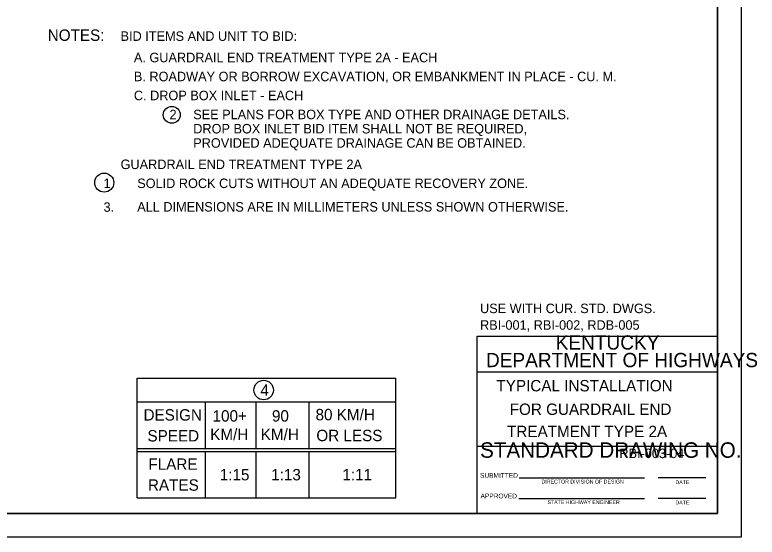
# Model space of a CAD drawing. Extents: x 918 to 1082, y 999 to 1322.
# Drawn here: x 1020.7 to 1036.33, y 1200 to 1211 of the extents above; entities that cross this region are included whole.
import ezdxf

# ---------------------------------------------------------------- set-up
doc = ezdxf.new("R2010")
doc.units = 0
for name, color, linetype in [('1', 7, 'Continuous'), ('10', 7, 'Continuous'), ('11', 7, 'Continuous')]:
    doc.layers.add(name, color=color, linetype=linetype)

msp = doc.modelspace()

# ---------------------------------------------------------------- linework, layer by layer
at = {"layer": '1'}
for p, q in [((1023.283, 1200.827), (1023.283, 1203.348)), ((1023.283, 1203.348), (1028.727, 1203.348)), ((1028.727, 1200.827), (1028.727, 1203.348)), ((1023.283, 1202.848), (1028.727, 1202.848)), ((1024.718, 1201.869), (1024.718, 1202.848)), ((1025.785, 1201.869), (1025.785, 1202.848)), ((1026.899, 1201.869), (1026.899, 1202.848)), ((1023.283, 1201.869), (1028.727, 1201.869)), ((1023.283, 1201.806), (1028.727, 1201.806)), ((1024.718, 1200.827), (1024.718, 1201.806)), ((1025.785, 1200.827), (1025.785, 1201.806)), ((1026.899, 1200.827), (1026.899, 1201.806)), ((1023.283, 1200.827), (1028.727, 1200.827))]:
    msp.add_line(p, q, dxfattribs=at)
for centre, radius in [((1024.009, 1208.894), 0.178), ((1022.587, 1207.466), 0.201), ((1025.944, 1203.098), 0.205)]:
    msp.add_circle(centre, radius, dxfattribs=at)
at = {"layer": '10'}
for p, q in [((1036, 1222), (1036, 1200)), ((1035.5, 1221.5), (1035.5, 1200.5)), ((1030.437, 1200.5), (1030.437, 1204.23)), ((1030.437, 1204.23), (1035.5, 1204.23)), ((1030.437, 1203.48), (1035.5, 1203.48)), ((1030.437, 1201.918), (1035.5, 1201.918)), ((1031.322, 1201.25), (1033.963, 1201.25)), ((1035.25, 1201.25), (1034.25, 1201.25)), ((1031.317, 1200.813), (1033.963, 1200.813)), ((1035.25, 1200.813), (1034.25, 1200.813)), ((1035.5, 1200.5), (1007, 1200.5)), ((1036, 1200), (1000, 1200))]:
    msp.add_line(p, q, dxfattribs=at)
at = {"layer": '11'}
msp.add_lwpolyline([(1007, 1200.5), (1035.5, 1200.5), (1035.5, 1221.5), (1007, 1221.5)], close=True, dxfattribs=at)

# ---------------------------------------------------------------- texts
at = {"layer": '1'}
for s, height, p in [('NOTES:', 0.24, (1021.397, 1210.452)), ('BID ITEMS AND UNIT TO BID:', 0.2, (1022.931, 1210.452)), ('A. GUARDRAIL END TREATMENT TYPE 2A - EACH', 0.2, (1023.211, 1210.002)), ('B. ROADWAY OR BORROW EXCAVATION, OR EMBANKMENT IN PLACE - CU. M.', 0.2, (1023.211, 1209.602)), ('C. DROP BOX INLET - EACH', 0.2, (1023.211, 1209.202)), ('2', 0.2, (1023.961, 1208.802)), ('SEE PLANS FOR BOX TYPE AND OTHER DRAINAGE DETAILS.', 0.2, (1024.461, 1208.802)), ('DROP BOX INLET BID ITEM SHALL NOT BE REQUIRED,', 0.2, (1024.461, 1208.502)), ('PROVIDED ADEQUATE DRAINAGE CAN BE OBTAINED.', 0.2, (1024.461, 1208.202)), ('GUARDRAIL END TREATMENT TYPE 2A', 0.2, (1022.931, 1207.752)), ('1', 0.2, (1022.572, 1207.352)), ('SOLID ROCK CUTS WITHOUT AN ADEQUATE RECOVERY ZONE.', 0.2, (1023.281, 1207.352)), ('3.', 0.2, (1022.572, 1206.852)), ('ALL DIMENSIONS ARE IN MILLIMETERS UNLESS SHOWN OTHERWISE.', 0.2, (1023.281, 1206.857)), ('USE WITH CUR. STD. DWGS.', 0.2, (1030.499, 1204.718)), ('RBI-001, RBI-002, RDB-005', 0.2, (1030.499, 1204.368)), ('4', 0.24, (1025.875, 1202.978)), ('DESIGN', 0.24, (1023.414, 1202.455)), ('100+', 0.24, (1024.868, 1202.434)), ('90', 0.24, (1026.118, 1202.434)), ('80 KM/H', 0.24, (1027.036, 1202.461)), ('SPEED', 0.24, (1023.497, 1202.015)), ('KM/H', 0.24, (1024.818, 1202.044)), ('KM/H', 0.24, (1025.882, 1202.044)), ('OR LESS', 0.24, (1027.053, 1202.021)), ('FLARE', 0.24, (1023.517, 1201.418)), ('1:15', 0.24, (1025.019, 1201.196)), ('1:13', 0.24, (1026.102, 1201.196)), ('1:11', 0.24, (1027.6, 1201.196)), ('RATES', 0.24, (1023.507, 1200.978))]:
    msp.add_text(s, height=height, dxfattribs=at).set_placement(p)
at = {"layer": '10'}
for s, height, p in [('KENTUCKY', 0.3, (1032.091, 1203.95)), ('DEPARTMENT OF HIGHWAYS', 0.3, (1030.624, 1203.58)), ('TYPICAL INSTALLATION', 0.24, (1030.845, 1203.07)), ('FOR GUARDRAIL END', 0.24, (1031.124, 1202.574)), ('TREATMENT TYPE 2A', 0.24, (1031.068, 1202.107)), ('STANDARD DRAWING NO.', 0.32492, (1030.5, 1201.672)), ('RBI-003-04', 0.2, (1033.433, 1201.665)), ('SUBMITTED', 0.1, (1030.499, 1201.251)), ('DIRECTOR DIVISION OF DESIGN', 0.08, (1031.794, 1201.13)), ('DATE', 0.08, (1034.613, 1201.116)), ('APPROVED', 0.1, (1030.51, 1200.817)), ('STATE HIGHWAY ENGINEER', 0.08, (1031.918, 1200.696)), ('DATE', 0.08, (1034.613, 1200.691))]:
    msp.add_text(s, height=height, dxfattribs=at).set_placement(p)

doc.saveas('drawing.dxf')
